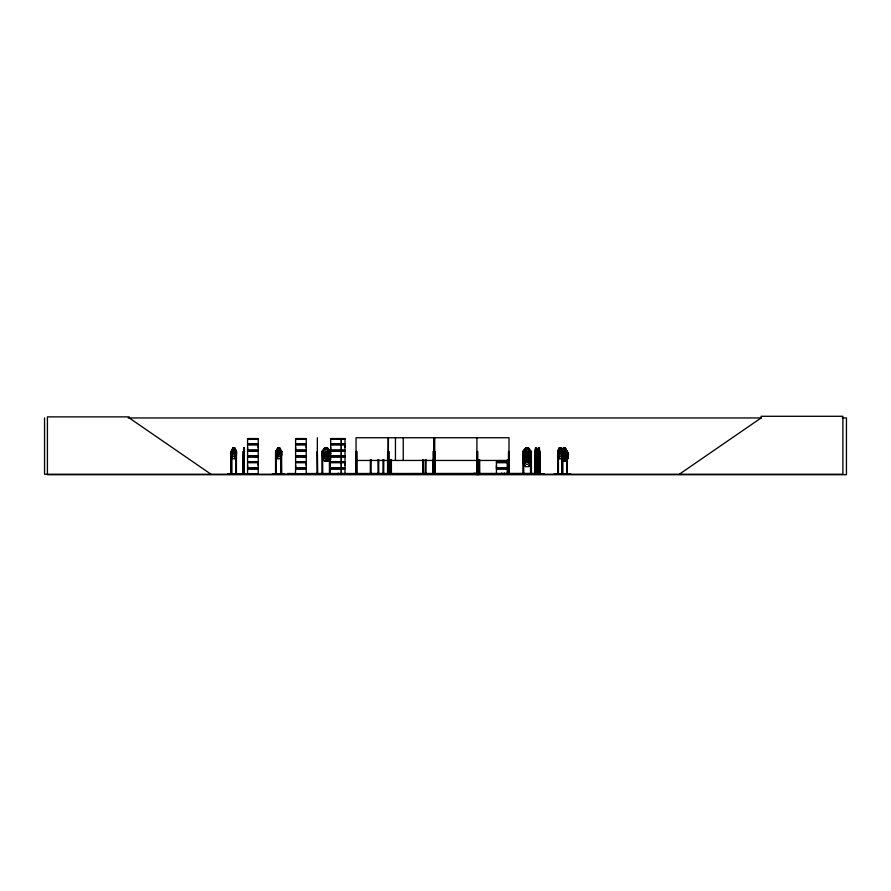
<?xml version="1.0" encoding="UTF-8"?>
<svg xmlns="http://www.w3.org/2000/svg" width="891" height="891" viewBox="0 0 891 891"><rect width="100%" height="100%" fill="white"/><g stroke="black" fill="none" stroke-linecap="round" stroke-linejoin="round"><path stroke-width="1.34" d="M247.587 467.931L247.587 462.707L258.212 462.707L258.201 467.931L247.587 467.931L247.598 465.325M247.587 450.066L247.587 444.854L258.212 444.854L258.201 450.066L247.587 450.066L247.598 447.46M258.201 465.325L258.201 462.707M258.201 447.46L258.201 444.854M295.612 467.931L295.612 462.707L306.237 462.707L306.226 467.931L295.612 467.931L295.623 465.325M295.612 450.066L295.612 444.854L306.237 444.854L306.226 450.066L295.612 450.066L295.623 447.46M306.226 465.325L306.226 462.707M306.226 447.46L306.226 444.854M330.684 450.066L330.684 444.854L345.006 444.854L344.995 450.066L330.684 450.066L330.695 447.46M344.995 465.325L344.995 462.707L330.684 462.707M344.995 447.46L344.995 444.854M506.89 467.931L496.443 467.931L496.454 465.325M313.242 473.812L321.751 474.123L321.785 473.411M418.636 473.812L439.14 473.778M536.337 451.403L536.003 448.463M538.42 474.235L538.331 451.258M538.32 451.414L537.83 455.101L538.587 458.698M558.267 474.19L558.122 451.258M231.794 451.347L231.738 474.235M236.182 474.235L236.026 451.214L235.881 474.235M243.7 451.258L243.9 448.463M562.221 451.403L562.043 474.235L561.976 456.871M566.821 474.235L566.598 451.214M243.689 458.698L244.457 455.101L243.956 451.258L243.956 474.235M281.244 451.559L281.467 474.235M243.789 447.995L243.711 451.425M538.053 451.425L538.153 474.235M329.581 451.403L330.216 451.537L327.431 447.995L324.636 447.995L323.244 451.537L323.244 454.232L325.115 456.37L326.975 456.37L328.824 454.232L328.824 451.537L327.431 447.995M530.568 451.492L530.513 474.235M529.176 459.433L528.263 459.433L526.982 457.15L524.933 459.455L526.503 456.649L524.999 453.92L527.015 456.092L528.964 453.931L527.483 456.626L529.176 459.188M562.31 456.86L562.132 459.132L563.457 461.182L566.476 460.636C569.371 458.865 568.38 447.215 568.046 458.097L566.476 460.636M562.444 456.86L562.266 459.099M244.123 453.118L244.011 454.51L243.789 453.118M242.965 473.411L243.51 474.235L243.789 447.895L243.789 458.698L243.466 455.067M244.034 458.698L244.357 455.067M535.246 451.537L535.569 447.995L536.304 447.995L536.115 456.37L535.246 454.232M538.175 451.537L538.498 447.995L539.244 447.995L539.044 456.37L538.175 454.232M530.891 474.224L544.201 473.812L530.991 474.123M530.991 473.812L544.201 473.812M244.279 454.232L243.844 456.37L243.544 451.236M247.486 456.27L258.223 456.426M247.564 474.224L247.598 468.978L258.212 468.978L258.212 474.012L227.662 474.168L258.201 473.867M295.5 456.27L306.237 456.426M295.578 474.224L306.237 474.023L306.237 468.978L295.612 468.978L295.4 473.767M330.572 456.27L345.017 456.37M330.583 474.101L346.053 474.168M346.02 474.235L334.314 474.057M497.412 474.224L512.258 473.8L496.454 473.867M536.337 451.258L535.781 454.51L536.092 448.463M535.647 447.895L534.923 451.537L535.558 458.698L536.315 458.698L536.861 455.067M538.587 447.895L537.83 451.503L538.498 447.895L539.255 447.895L539.89 451.537L539.901 474.235M539.166 458.698L539.801 455.067L539.255 458.698L538.498 458.698M233.576 448.463L233.008 453.118L234.155 454.51L234.756 451.537L234.155 448.463L233.509 448.463M560.807 447.995L561.597 454.232L560.55 456.37L559.481 456.37L558.423 454.232L558.423 451.537L559.214 447.995L560.885 447.995M570.608 474.168L554.258 474.123L570.563 474.235M277.847 448.028L276.867 454.265L278.17 456.404L279.473 456.404L280.765 454.265L280.765 451.559L279.796 448.028L277.78 448.028M568.402 453.575L566.186 458.965L564.359 459.177L563.513 457.863L563.635 455.023L567.121 451.592L564.159 452.127L562.611 454.622L564.126 452.038L567.144 451.503L568.469 453.541L565.284 447.995L566.175 454.232L564.983 456.37L563.78 456.37L562.566 454.232M272.512 474.168L284.652 474.168M272.523 473.778L284.641 473.812L272.557 474.235M479.77 473.411C481.051 476.752 464.835 471.84 479.982 473.767L479.982 474.235M526.626 456.392L525.723 459.466L526.626 462.451M353.048 473.8L359.04 473.778M525.712 447.995L524.309 451.537L524.309 454.232L526.18 456.37L528.051 456.37L529.889 454.232L529.889 451.537L528.508 447.995L525.712 447.995L522.917 451.537L522.85 474.235M525.712 451.592L524.309 455.134L524.309 457.84L526.18 459.979L528.051 459.979L529.889 457.84L529.889 455.134L528.508 451.592L525.712 451.592L522.917 455.134M525.712 455.936L524.309 459.466L524.309 462.173L526.18 464.311L528.051 464.311L529.889 462.173L529.889 459.466L528.508 455.936L531.303 459.466M322.653 451.492L321.874 451.537L321.963 474.235M523.696 451.492L522.939 451.537M388.198 474.179L388.431 437.737L433.85 437.737L433.772 474.235L433.75 451.503L433.071 451.537L433.16 474.235M425.085 474.179L425.319 459.544M433.694 474.19L434.429 474.224M558.401 451.537L557.621 451.537L559.27 447.895L560.907 447.895L562.522 451.503L562.533 474.235M557.71 474.235L557.643 451.503L559.292 447.995M560.829 458.698L562.522 455.101M234.701 458.698L236.494 455.067L236.561 451.503L234.701 447.895L232.907 447.895L231.181 451.537L231.259 455.067L232.974 458.698L234.779 458.698L236.427 455.067M561.664 451.537L563.513 447.895M563.546 447.995L561.742 451.537L562.711 451.537L562.689 474.235L562.756 473.411L561.698 473.411M562.221 456.303L563.446 458.698L565.384 458.698L567.155 455.067L567.222 451.503L565.306 447.895L563.446 447.895M565.384 458.698L567.222 455.101L565.54 456.415L564.95 459.5L565.072 456.426L563.424 457.116L563.112 456.526L565.083 455.724L565.64 452.739L565.573 455.702L567.088 455.067M330.761 454.187L328.645 457.194L326.329 456.86L327.799 454.109L330.606 452.572L331.263 453.229M275.753 451.537L277.747 447.928L279.83 447.928L281.812 451.537L281.812 455.134L279.763 458.731L277.747 458.731L275.753 455.134L275.82 451.537L275.753 474.235M275.82 451.559L277.814 447.928L277.814 458.731L275.887 455.101M527.561 462.451L528.508 461.048L527.561 456.392M330.349 455.067L328.033 455.702L328.144 452.739L327.275 455.724L324.179 456.604L327.253 456.426C325.248 459.689 328.211 460.77 327.977 456.415C333.902 454.967 328.579 454.354 327.476 458.698L324.591 458.698L321.751 455.101L321.751 451.503L324.591 447.895L327.476 447.895L330.327 451.503L330.361 473.812M528.508 466.55L531.303 463.008M330.739 457.05L328.835 458.965L326.017 459.177L324.703 457.863L324.881 455.023L326.797 453.107L330.283 451.592M330.973 458.943L329.28 460.636L324.725 461.182L322.687 459.132L323.221 454.588L325.772 452.038L330.327 451.503M512.269 474.168L496.421 474.224M679.321 474.235L761.114 417.946L761.114 416.286L842.897 416.286L842.897 474.235L44.55 474.235L44.55 417.946M479.959 473.767L473.878 473.812M387.93 474.179L387.941 473.411M434.04 474.179L433.928 473.411M329.236 460.558L324.758 461.081L322.776 459.099M231.749 451.525L230.969 451.537L230.969 474.235M322.598 451.537L322.731 474.235M128.17 417.946L761.538 417.946M842.273 417.946L846.45 417.946L846.45 474.714L47.423 474.714L47.423 416.877L129.217 416.877L129.217 417.946L211 474.235M247.575 438.561L258.223 438.561M295.6 438.561L306.237 438.561M330.672 438.561L345.017 438.561M247.598 439.085L258.201 439.085M295.623 439.085L306.226 439.085M330.695 439.085L344.995 439.085M247.509 444.163L258.279 444.163M295.534 444.163L306.304 444.163M330.606 444.163L345.084 444.163M247.509 444.486L258.279 444.486M295.534 444.486L306.304 444.486M330.606 444.486L345.084 444.486M243.689 447.895L244.457 451.503L243.7 447.995M535.558 447.895L536.315 447.895L536.961 451.537L537.039 474.235M232.93 447.995L234.745 447.995L236.427 451.537L236.393 474.235M565.351 447.995L563.468 447.995L562.566 451.537L560.829 447.895M243.811 448.463L244.179 451.47M539.022 448.463L538.721 454.51L538.932 448.463M560.35 448.463L559.737 448.463L559.225 451.537L559.737 454.51L560.807 453.118L560.272 448.463M247.509 450.434L258.279 450.434M295.534 450.434L306.304 450.434M330.606 450.434L345.084 450.434M247.509 450.757L258.279 450.757M295.534 450.757L306.304 450.757M330.606 450.757L345.084 450.757M330.684 451.124L345.006 451.124L345.006 456.147L330.695 456.014L345.017 456.159M558.011 451.214L558.044 474.235M236.483 451.503L235.703 451.537L235.703 474.235L235.647 473.411L236.483 473.411M243.354 451.503L243.031 474.235M534.99 451.503L535.224 474.235M536.972 451.503L536.226 447.895M539.913 451.503L540.236 474.235M567.077 451.503L567.055 474.235M276.154 474.235L276.299 451.537L275.553 451.537L275.553 474.235M281.812 451.537L280.865 451.537L280.799 474.235M317.341 451.537L317.642 474.235L317.731 473.411M356.044 451.537L356.801 451.537L356.868 474.235M434.262 451.537L435.042 451.537L435.131 474.235L435.031 451.537M476.908 451.537L477.654 451.537L477.721 474.235M530.468 451.537L531.281 451.537L531.481 474.179M567.367 451.537L566.665 451.369M231.259 455.067L232.907 458.698M534.901 455.101L535.647 458.698M560.907 458.698L559.192 458.698L557.699 455.067M247.598 456.014L258.201 456.014L258.201 451.124L247.587 451.124L247.587 456.147L258.223 456.159M295.623 456.014L306.226 456.014L306.226 451.124L295.612 451.124L295.612 456.147L306.237 456.159M330.672 456.604L345.017 456.615L344.995 461.661L330.684 461.661M247.598 456.938L258.201 456.938M295.623 456.938L306.226 456.938M330.695 456.938L344.995 456.938M356.044 460.447L388.153 460.447M388.431 460.447L433.85 460.447M434.262 460.447L509.017 460.447M566.442 460.558L563.546 461.081M496.443 461.661L506.89 461.661M247.509 462.028L258.279 462.028M295.534 462.028L306.304 462.028M330.606 462.028L345.084 462.028M496.376 462.028L506.957 462.028M525.712 462.217L528.508 462.217M247.509 462.351L258.279 462.351M295.534 462.351L306.304 462.351M330.606 462.351L345.084 462.351M496.376 462.351L506.957 462.351M506.89 462.707L496.443 462.707L496.443 467.931M330.684 467.931L345.006 467.931L345.006 462.707M247.509 468.287L258.279 468.287M295.534 468.287L306.304 468.287M330.606 468.287L345.084 468.287M496.376 468.287L506.957 468.287M247.509 468.61L258.279 468.61M295.534 468.61L306.304 468.61M330.606 468.61L345.084 468.61M496.376 468.61L506.957 468.61M330.684 468.978L345.006 468.978L345.006 474.012M506.89 468.978L496.443 468.978L496.443 474.012M230.914 473.411L231.749 473.411M243.889 473.411L244.435 474.235M275.475 473.411L276.377 473.411L276.366 474.235M280.799 473.411L281.69 473.411M296.436 473.533L287.849 473.533L287.849 474.235M305.424 473.533L538.487 473.411L538.442 474.235M539.645 473.411L540.236 473.411M557.643 473.411L558.468 473.411M322.731 473.644L329.358 473.644M371.235 473.644L377.862 473.644M383.887 473.644L391.405 474.179L391.372 459.544M530.423 473.644L521.625 474.235M295.623 473.867L306.226 473.867M330.695 473.867L346.053 473.812M554.258 473.812L570.596 473.812M391.65 474.19L391.461 473.411M378.92 474.179L378.809 473.411M508.594 474.168L508.694 451.537M528.508 451.592L531.303 455.134M522.917 463.008L525.712 466.55M562.266 456.248L563.513 458.698M557.621 455.067L559.27 458.698M434.173 474.19L434.262 437.737L509.017 437.737L508.928 474.235M234.745 447.995L235.614 454.232L234.467 456.37L233.297 456.37L232.128 454.232L233.008 447.995L231.125 451.503L231.148 474.235M244.034 447.895L244.446 451.537M248.455 474.123L227.706 474.235M567.433 474.235L567.433 473.411L566.587 473.411L566.587 474.235M567.367 456.871L567.344 474.235M566.876 459.544L566.876 474.235M562.266 455.535L562.221 474.235M561.753 456.871L561.742 474.235M558.401 455.535L558.445 474.235M557.911 473.411L557.911 474.235M539.991 451.537L539.968 474.235M539.601 451.236L539.69 474.235M538.008 451.236L537.897 474.235M537.407 473.533L537.407 474.235M537.24 474.235L537.24 451.537L536.772 474.235M536.75 473.411L536.75 474.235M536.237 473.533L536.237 474.235M535.491 455.535L535.502 474.235M535.313 458.208L535.368 474.235M535.079 451.236L535.001 474.235M531.192 473.411L531.192 474.235M530.423 473.411L530.423 474.235M523.797 473.411L523.797 474.235L523.585 451.236M523.028 473.411L523.05 474.235M519.631 474.235L516.101 474.235M509.296 473.411L509.296 474.235L509.229 451.537L508.483 451.537L508.416 474.235M508.817 473.411L508.895 474.235M507.848 473.533L507.848 474.235M507.625 473.411L507.67 474.235M507.58 459.734L507.58 474.235M507.291 459.734L507.28 474.235M507.202 473.411L507.202 474.235M504.696 473.411L504.707 474.235M504.495 473.411L504.54 474.235M504.351 473.411L504.395 474.235M504.15 473.411L504.117 474.235M501.8 473.411L501.756 474.235M501.655 473.411L501.611 474.235M501.455 473.411L501.399 474.235M479.681 459.734L479.748 474.235M479.102 473.533L479.102 474.235L478.913 459.734M478.823 473.411L478.823 474.235M477.442 451.537L477.509 474.235M477.353 473.411L477.208 474.235M477.119 451.537L477.119 474.235M476.908 437.737L476.941 474.235M435.788 473.533L435.788 474.235M434.741 437.737L434.73 474.235M434.652 473.411L434.641 474.235M434.363 473.411L434.351 474.235M432.881 459.544L432.993 474.235M432.792 473.411L432.803 474.235M426.176 473.411L426.176 474.235M426.087 459.544L425.998 474.235M425.408 473.411L425.408 474.235M423.047 459.734L423.036 474.235M422.746 459.734L422.746 474.235M416.843 473.533L416.843 474.235M415.674 473.533L415.674 474.235M403.255 437.737L403.255 460.447M395.448 437.737L395.448 460.447M390.692 473.411L390.692 474.235M390.603 459.544L390.514 474.235M389.289 474.235L389.2 451.537L387.607 451.537L387.552 474.235M389.111 473.411L389.111 474.235M388.521 473.411L388.521 474.235M388.22 474.235L388.153 437.737L356.044 437.737L356.044 474.235M387.819 451.537L387.752 474.235M383.887 473.411L383.887 474.235M383.798 459.544L383.709 474.235M383.119 473.411L383.119 474.235M383.03 459.544L382.941 474.235M378.72 459.544L378.72 474.235M377.951 459.544L378.04 474.235M377.862 473.411L377.862 474.235M371.235 473.411L371.235 474.235M371.146 459.544L371.146 474.235M370.467 473.411L370.467 474.235M370.378 459.544L370.288 474.235M356.589 451.537L356.656 474.235M356.378 473.411L356.478 474.235M356.255 451.537L356.188 474.235M355.309 473.533L355.309 474.235M342.5 473.411L342.489 474.235M342.244 474.235L342.01 473.644M341.81 473.411L341.754 474.235M341.309 438.773L341.309 443.807L341.298 439.085M341.309 456.637L341.309 461.661L341.298 456.938M341.309 474.012L341.309 468.978L341.298 473.867M338.535 473.411L338.58 474.235M338.324 473.644L338.324 474.235M338.257 473.411L338.201 474.235M338.135 473.411L338.09 474.235M337.878 473.411L337.856 474.235M330.127 473.411L330.127 474.235M329.425 451.247L329.447 474.235L329.358 473.411M317.352 451.537L317.352 474.235M317.352 437.737L317.341 474.235M316.338 473.533L316.338 474.235M316.238 473.533L316.238 474.235M315.169 473.533L315.169 474.235M303.82 474.235L300.323 474.235M298.296 474.235L294.798 474.235M289.285 473.533L289.285 474.235M288.116 473.533L288.116 474.235M281.612 451.537L281.612 474.235M281.278 473.411L281.2 474.235M281.077 451.537L281.01 474.235M276.087 451.537L275.965 474.235L275.854 473.411M244.357 451.236L244.257 474.235M244.123 447.895L244.078 474.235M243.143 451.537L243.143 474.235M236.427 473.411L236.471 474.235M231.448 454.198L231.504 474.235M231.359 473.411L231.292 474.235M341.298 462.707L341.298 467.931L341.309 462.707M341.298 444.854L341.298 450.066L341.309 444.854M564.783 455.223L564.56 456.86L566.063 457.194L567.756 453.229L567.333 452.572L564.783 455.223M564.07 448.463L563.48 453.118L564.671 454.51L565.284 451.537L564.671 448.463L564.07 448.463M278.482 448.496L277.847 453.151L279.139 454.544L279.796 451.559L279.139 448.496L278.415 448.496M325.56 448.463L324.647 453.118L325.56 454.51L326.485 454.51L327.442 451.537L326.485 448.463L325.56 448.463M526.626 448.463L525.723 453.118L526.626 454.51L527.561 454.51L528.508 451.537L527.561 448.463L526.626 448.463M526.626 452.06L525.723 456.715L526.626 458.119L527.561 458.119L528.508 455.134L527.561 452.06L526.626 452.06M525.668 447.895L522.828 451.503L522.828 458.709L525.668 462.306L528.552 462.306L531.392 458.709L531.392 451.503L528.552 447.895L525.668 447.895M525.668 451.503L522.828 455.101L525.668 458.698L528.552 458.698L531.392 455.101L528.552 451.503L525.668 451.503M525.668 455.836L522.828 459.433L522.828 463.042L525.668 466.639L528.552 466.639L531.392 463.042L531.392 459.433L528.552 455.836L525.668 455.836M258.223 438.773L247.575 438.751L247.598 443.807L258.212 443.807L258.212 438.773M306.237 438.762L295.6 438.751L295.623 443.807L306.237 443.807L306.237 438.773M345.017 438.751L330.672 438.751L330.695 443.807L345.006 443.807L345.006 438.773M258.223 456.615L247.575 456.604L247.598 461.661L258.212 461.661L258.212 456.637M306.237 456.637L295.6 456.604L295.623 461.661L306.237 461.661L306.237 456.637M502.056 474.235L502.056 473.411L502.034 474.235M341.309 456.147L341.309 451.124L341.298 456.014"/></g></svg>
